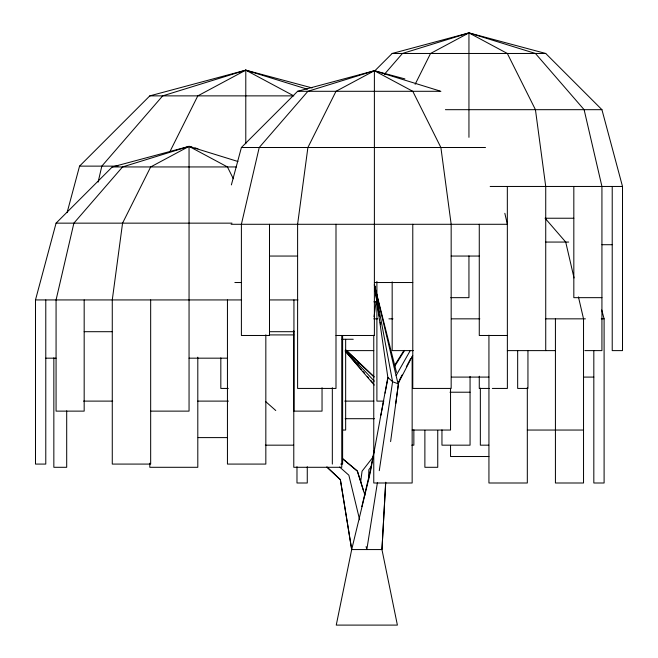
<?xml version="1.0" encoding="UTF-8"?>
<svg xmlns="http://www.w3.org/2000/svg" width="658" height="658" viewBox="0 0 658 658"><rect width="100%" height="100%" fill="white"/><g stroke="black" fill="none" stroke-linecap="round" stroke-linejoin="round"><path stroke-width="0.99" d="M368.579 479.929L368.834 469.689L371.293 466.464M385.646 482.553L381.953 549.562L397.391 625.1L336.254 625.1L351.693 549.562L370.306 472.386L387.842 377.355L374.386 284.799L396.494 372.403M385.752 482.24L381.953 549.562L351.693 549.562L340.351 479.567L326.977 467.024M390.605 441.608L398.756 381.36L395.746 403.617M360.584 482.388L362.065 471.186L373.333 456.685M374.032 316.819L376.063 301.668M379.271 470.684L392.587 381.747L374.386 284.799L398.041 383.754L392.587 381.747L387.842 377.355M377.388 482.816L366.827 549.562L366.103 546.584M374.147 450.541L370.306 470.692L361.826 506.635M380.867 415.272L383.556 401.166M385.094 393.106L387.973 377.988M98.116 182.126L101.826 166.129L162.674 95.871L245.788 70.159L312.081 87.917M45.78 299.933L45.78 464.079L35.491 464.079L35.491 299.933L56.07 223.152L112.271 166.943L189.052 146.372L192.004 147.162M67.091 212.633L79.552 166.129L149.81 95.871L245.788 70.159L307.393 89.217M231.377 184.906L241.396 147.507L297.605 91.297L374.386 70.727L404.9 78.902M169.97 151.529L197.803 95.871L245.788 70.159L293.781 95.871L149.81 95.871M415.14 84.298L430.554 53.471L468.948 32.9L545.729 53.471L601.93 109.68L622.509 186.461L622.509 350.615L612.22 350.615L612.22 186.461M398.041 383.754L412.698 355.484M399.233 380.456L402.071 375.002M406.34 366.835L410.608 358.659M396.124 375.504L410.288 350.508M394.331 366.925L404.604 350.41M394.529 365.453L403.765 350.755M384.445 74.264L402.449 53.471L468.948 32.9L535.439 53.471L584.115 109.68L601.93 186.461L601.93 350.615L584.872 350.615M374.147 71.492L392.168 53.471L468.948 32.9L507.334 53.471L535.439 109.68L545.729 186.461L545.729 350.615M237.949 161.498L189.052 146.372L150.666 166.943L122.561 223.152L112.271 299.933L112.271 464.079L150.666 464.079L150.666 299.933M439.906 90.993L374.386 70.727L335.999 91.297L307.895 147.507L297.605 224.288L297.605 388.434L335.999 388.434L335.999 224.288M412.78 224.288L412.78 388.434L451.166 388.434L451.166 224.288L440.885 147.507L412.78 91.297L374.386 70.727L307.895 91.297L259.219 147.507L241.396 224.288L241.396 335.481L269.5 335.481L269.5 224.288M233.335 178.729L227.446 166.943L189.052 146.372L122.561 166.943L73.885 223.152L56.07 299.933L56.07 411.127L84.175 411.127L84.175 299.933M392.168 53.471L545.729 53.471M297.605 91.297L440.885 91.297M445.417 109.68L601.93 109.68M241.396 147.507L485.505 147.507M79.552 166.129L118.053 166.129M112.271 166.943L236.477 166.943M490.161 186.461L622.509 186.461M545.729 218.234L573.825 218.234M56.07 223.152L232.019 223.152M231.114 224.288L507.376 224.288L504.834 213.315M545.433 242.062L568.685 242.062M601.93 244.71L612.22 244.71M269.5 256.052L297.605 256.052M451.166 256.052L479.271 256.052M234.857 282.529L241.396 282.529M374.386 282.529L412.78 282.529M450.763 297.663L468.948 297.663L468.948 255.913M601.93 297.663L573.825 297.663L573.825 186.461M35.491 299.933L241.593 299.933M269.854 299.933L297.951 299.933M373.884 301.825L376.894 301.825L376.894 401.109L383.918 401.109M373.76 318.842L377.799 318.842M388.919 318.842L392.958 318.842M451.553 318.842L479.838 318.842M545.392 318.842L585.398 318.842M601.297 318.842L604.102 318.842L604.102 482.997L593.82 482.997L593.82 350.517M84.175 331.698L112.271 331.698M269.854 331.698L293.937 331.698M269.27 334.914L293.781 334.914M335.999 335.481L374.386 335.481L374.386 70.727M507.376 335.481L479.271 335.481L479.271 224.288M342.127 339.265L353.239 339.265M345.656 350.615L373.76 350.615M413.38 350.615L392.168 350.615L392.168 281.854M507.334 350.615L555.426 350.615M45.78 358.174L56.07 358.174M189.052 358.174L227.446 358.174M451.553 377.092L488.935 377.092M583.531 377.092L593.82 377.092M228.31 388.434L220.825 388.434L220.825 357.886M489.305 388.434L479.271 388.434L479.271 376.22M492.324 388.434L507.376 388.434L507.334 186.461M449.99 392.217L470.059 392.217M83.566 401.109L112.674 401.109M197.803 401.109L228.433 401.109M344.776 401.109L373.884 401.109M150.666 411.127L189.052 411.127L189.052 146.372M345.154 418.694L374.451 418.694M342.645 430.044L345.656 430.044L345.656 339.339M412.155 430.044L450.541 430.044L450.541 388.294M527.321 430.044L583.531 430.044M198.148 437.603L227.446 437.603M265.347 445.17L293.632 445.17M411.834 445.17L413.857 445.17L413.857 429.781M488.762 445.17L480.348 445.17L480.348 388.146M488.935 456.52L450.541 456.52L450.541 445.318M340.745 464.079L342.612 464.079L342.612 335.654M194.957 147.951L197.918 148.741M342.415 458.47L357.368 470.996L364.951 495.244M342.431 458.651L357.368 471.177L363.512 490.778M265.766 401.668L275.768 410.518M339.627 467.024L348.855 475.191L359.638 519.812M326.87 467.09L340.351 479.756M346.659 350.689L373.941 376.73M345.96 350.048L374.098 376.993M346.437 350.903L348.6 353.066M350.04 354.506L352.203 356.669M357.968 362.426L359.408 363.866M346.264 351.15L348.386 353.362M345.499 350.508L374.287 381.155M545.046 218.193L565.716 242.062L574.039 277.956M345.804 351.611L361.25 369.434M363.257 371.762L364.606 373.308M367.287 376.409L368.636 377.955M370.651 380.283L372.658 382.611M345.039 350.862L374.229 385.07M601.733 309.984L604.102 318.842M578.44 296.906L583.531 318.842L583.531 482.997L555.426 482.997L555.426 318.842M376.944 296.824L374.386 284.799L378.687 312.155M340.351 479.567L351.693 549.562M379 314.179L379.321 316.21M380.275 322.288L380.595 324.312M527.946 350.755L527.946 388.434L517.665 388.434L517.665 350.755M527.321 387.554L527.321 482.997L488.935 482.997L488.935 335.193M470.059 376.417L470.059 445.17L441.954 445.17L441.954 429.896M468.948 32.9L468.948 137.325M437.743 430.447L437.743 467.295L424.879 467.295L424.879 430.357M412.155 356.587L412.155 482.997L373.76 482.997L373.76 335.243M376.894 281.451L376.894 296.733M341.765 335.736L341.765 467.295L293.781 467.295L293.781 330.818M332.331 387.71L332.331 464.079M322.042 387.71L322.042 411.127L293.937 411.127L293.937 299.933M307.27 466.703L307.27 482.997L296.98 482.997L296.98 466.703M265.832 334.782L265.832 464.079L227.446 464.079L227.446 299.933M245.788 70.159L245.788 143.732M197.803 357.162L197.803 467.295L149.81 467.295L149.81 463.183M66.697 410.855L66.697 467.295L53.841 467.295L53.841 357.829"/></g></svg>
